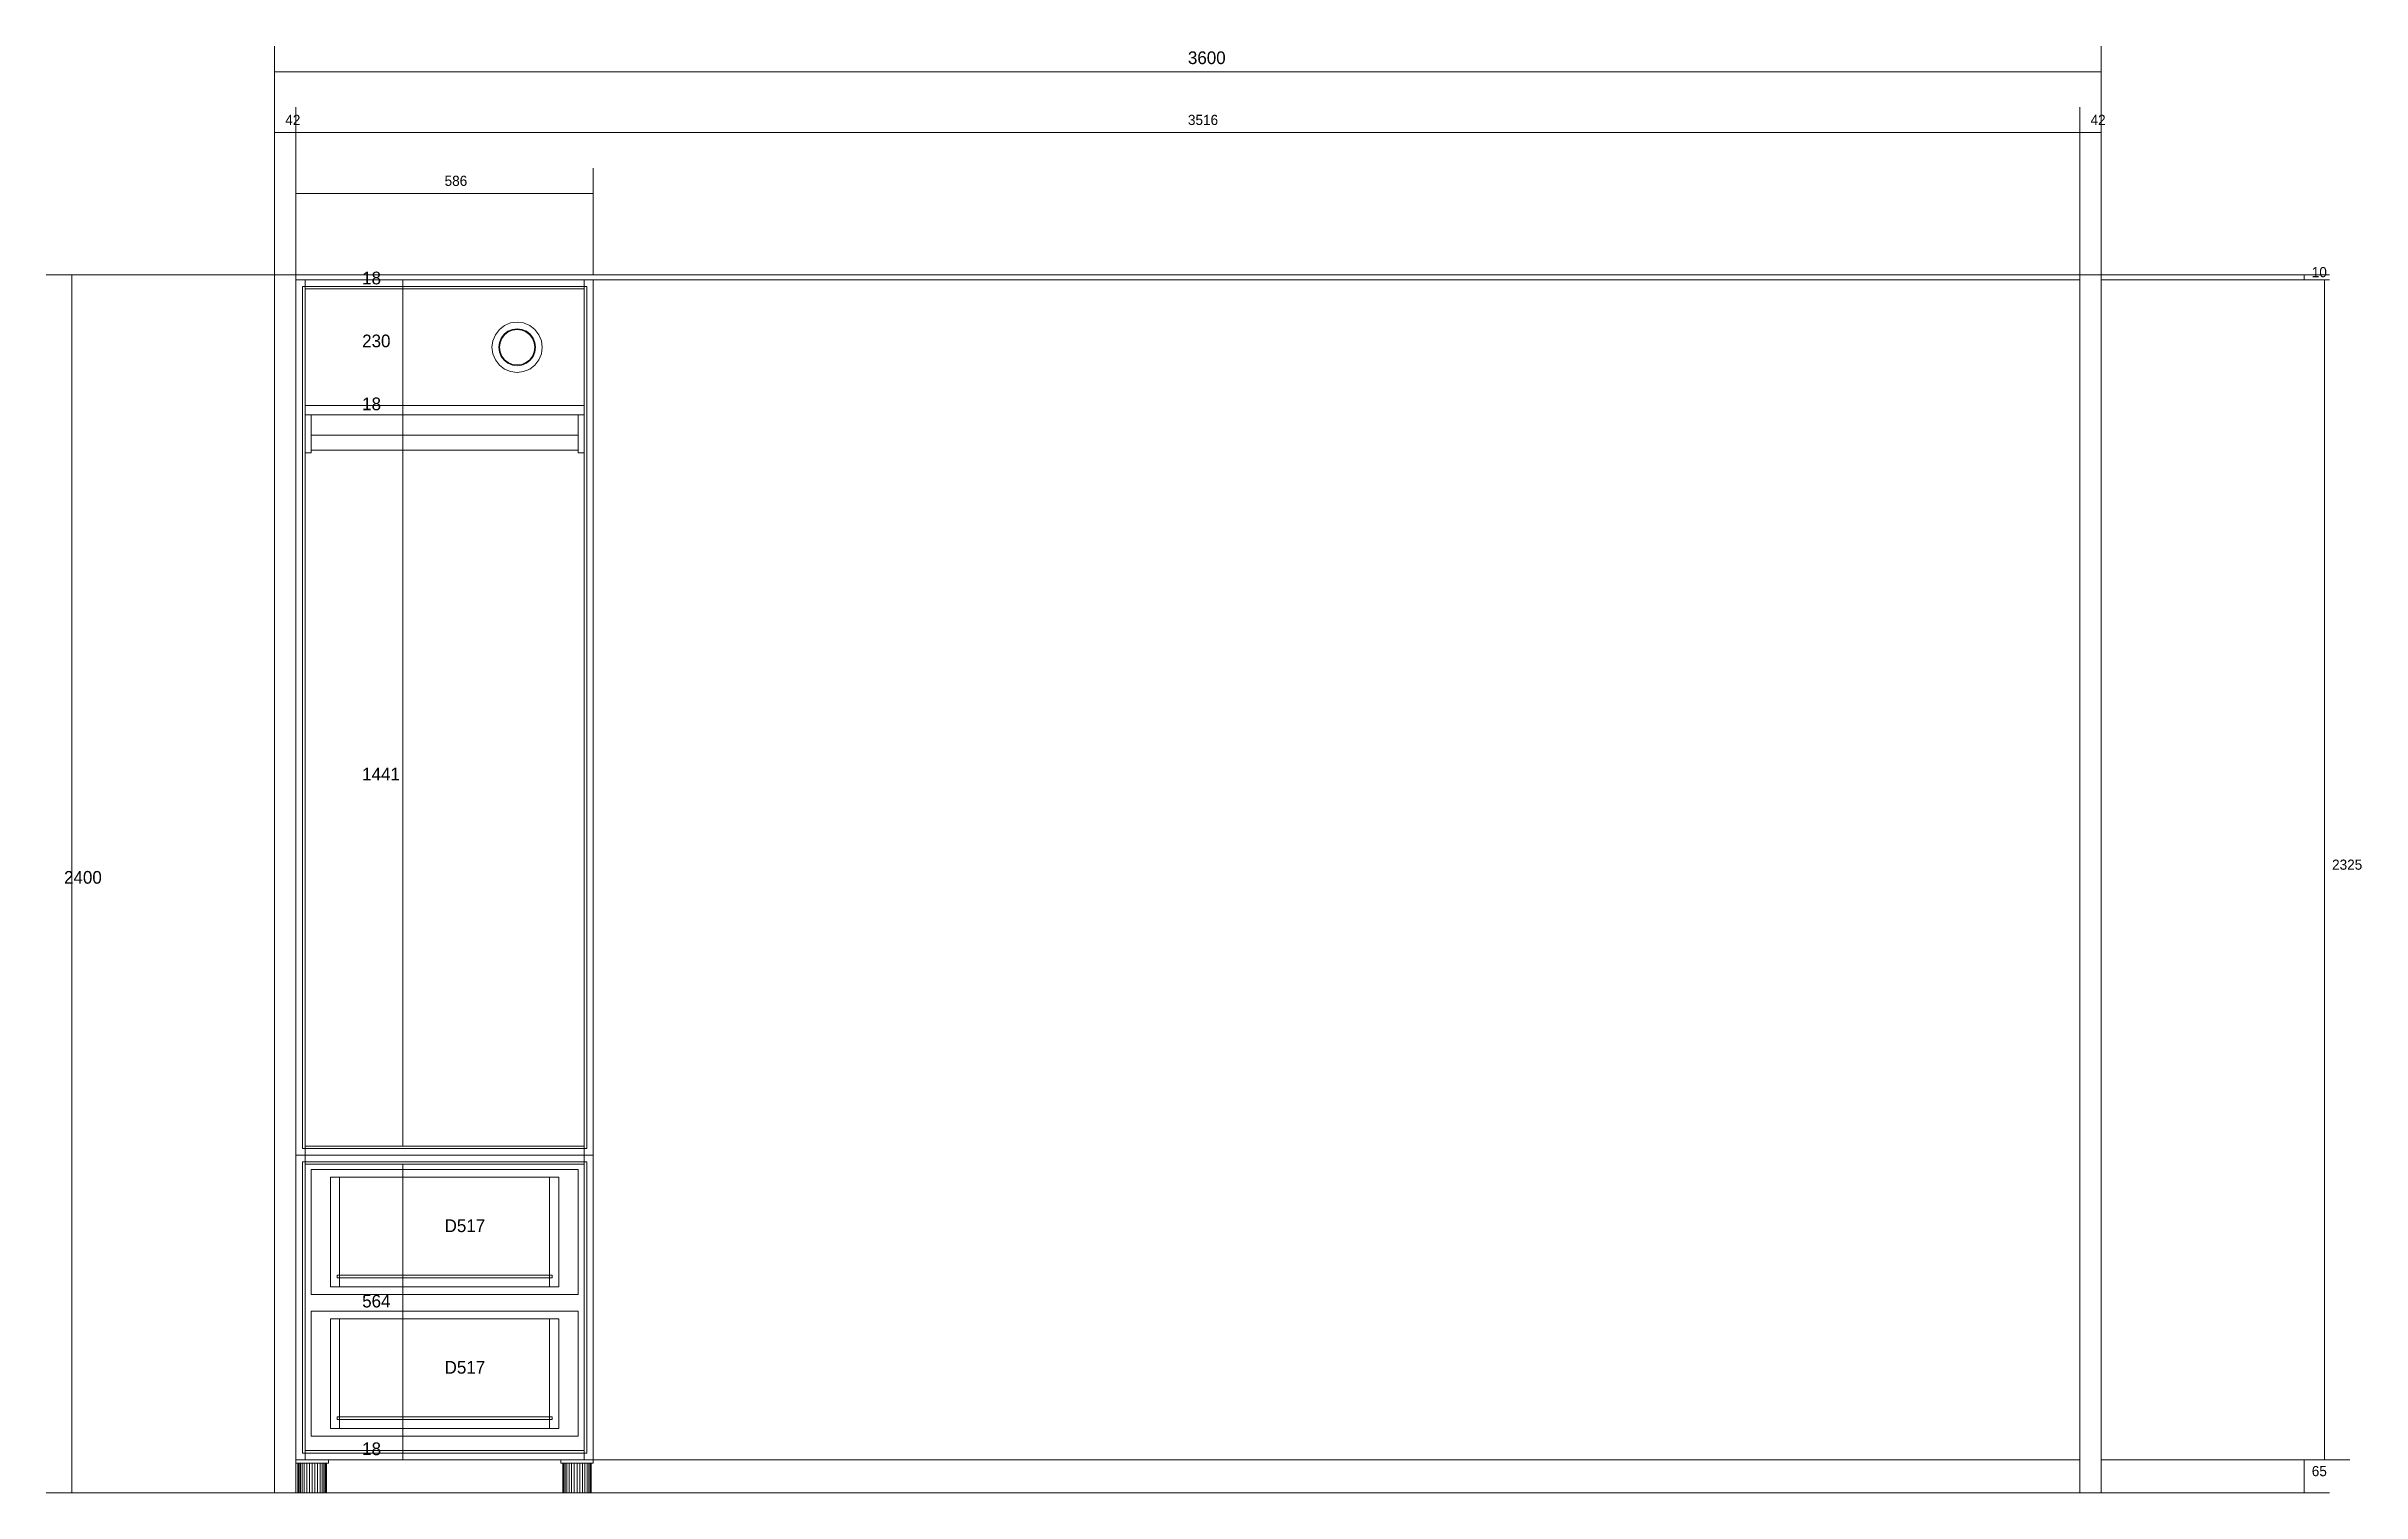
# Model space of a CAD drawing. Extents: x -450 to 4113, y 0 to 2850.
import ezdxf

# ---------------------------------------------------------------- set-up
doc = ezdxf.new("R2010")
doc.units = 0
for name, color, linetype, lineweight in [('ACCESSORIES', 8, 'Continuous', 0), ('BACK_PANEL', 254, 'Continuous', 0), ('CLOTHING_ROD', 7, 'Continuous', 0), ('DIMENSIONS', 7, 'Continuous', 0), ('FURNITURE_PANEL', 30, 'Continuous', 0), ('SPACE_FRAME', 3, 'Continuous', 0), ('VENTILATION', 6, 'Continuous', 0)]:
    doc.layers.add(name, color=color, linetype=linetype, lineweight=lineweight)

msp = doc.modelspace()

# ---------------------------------------------------------------- linework, layer by layer
at = {"layer": 'ACCESSORIES', "color": 8}
for p, q in [((42, 65), (42, 58)), ((106, 65), (42, 65)), ((42, 65), (106, 65)), ((42, 58), (42, 65)), ((42, 65), (42, 58)), ((106, 65), (42, 65)), ((42, 65), (106, 65)), ((42, 58), (42, 65)), ((42, 58), (106, 58)), ((106, 58), (42, 58)), ((42, 58), (106, 58)), ((106, 58), (42, 58)), ((46, 58), (46, 0)), ((46, 58), (46, 0)), ((46.5, 58), (46.5, 0)), ((46.5, 58), (46.5, 0)), ((48.1, 58), (46.5, 58)), ((46.5, 58), (48.1, 58)), ((46.5, 58), (46.5, 0)), ((46.5, 58), (46.5, 0)), ((48.1, 58), (46.5, 58)), ((46.5, 58), (48.1, 58)), ((48.1, 58), (48.1, 0)), ((48.1, 58), (48.1, 0)), ((50.7, 58), (48.1, 58)), ((48.1, 58), (50.7, 58)), ((48.1, 58), (48.1, 0)), ((48.1, 58), (48.1, 0)), ((50.7, 58), (48.1, 58)), ((48.1, 58), (50.7, 58)), ((50.7, 58), (50.7, 0)), ((50.7, 58), (50.7, 0)), ((54.2, 58), (50.7, 58)), ((50.7, 58), (54.2, 58)), ((50.7, 58), (50.7, 0)), ((50.7, 58), (50.7, 0)), ((54.2, 58), (50.7, 58)), ((50.7, 58), (54.2, 58)), ((54.2, 58), (54.2, 0)), ((54.2, 58), (54.2, 0)), ((58.4, 58), (54.2, 58)), ((54.2, 58), (58.4, 58)), ((54.2, 58), (54.2, 0)), ((54.2, 58), (54.2, 0)), ((58.4, 58), (54.2, 58)), ((54.2, 58), (58.4, 58)), ((58.4, 58), (58.4, 0)), ((58.4, 58), (58.4, 0)), ((63.3, 58), (58.4, 58)), ((58.4, 58), (63.3, 58)), ((58.4, 58), (58.4, 0)), ((58.4, 58), (58.4, 0)), ((63.3, 58), (58.4, 58)), ((58.4, 58), (63.3, 58)), ((63.3, 58), (63.3, 0)), ((63.3, 58), (63.3, 0)), ((68.5, 58), (63.3, 58)), ((63.3, 58), (68.5, 58)), ((63.3, 58), (63.3, 0)), ((63.3, 58), (63.3, 0)), ((68.5, 58), (63.3, 58)), ((63.3, 58), (68.5, 58)), ((68.5, 58), (68.5, 0)), ((68.5, 58), (68.5, 0)), ((74, 58), (68.5, 58)), ((68.5, 58), (74, 58)), ((68.5, 58), (68.5, 0)), ((68.5, 58), (68.5, 0)), ((74, 58), (68.5, 58)), ((68.5, 58), (74, 58)), ((74, 58), (74, 0)), ((74, 0), (74, 58)), ((74, 58), (79.5, 58)), ((79.5, 58), (74, 58)), ((74, 58), (74, 0)), ((74, 0), (74, 58)), ((74, 58), (79.5, 58)), ((79.5, 58), (74, 58)), ((79.5, 58), (79.5, 0)), ((79.5, 58), (79.5, 0)), ((79.5, 58), (84.7, 58)), ((84.7, 58), (79.5, 58)), ((79.5, 58), (79.5, 0)), ((79.5, 58), (79.5, 0)), ((79.5, 58), (84.7, 58)), ((84.7, 58), (79.5, 58)), ((84.7, 58), (84.7, 0)), ((84.7, 58), (84.7, 0)), ((84.7, 58), (89.6, 58)), ((89.6, 58), (84.7, 58)), ((84.7, 58), (84.7, 0)), ((84.7, 58), (84.7, 0)), ((84.7, 58), (89.6, 58)), ((89.6, 58), (84.7, 58)), ((89.6, 58), (89.6, 0)), ((89.6, 58), (89.6, 0)), ((89.6, 58), (93.8, 58)), ((93.8, 58), (89.6, 58)), ((89.6, 58), (89.6, 0)), ((89.6, 58), (89.6, 0)), ((89.6, 58), (93.8, 58)), ((93.8, 58), (89.6, 58)), ((93.8, 58), (93.8, 0)), ((93.8, 58), (93.8, 0)), ((93.8, 58), (97.3, 58)), ((97.3, 58), (93.8, 58)), ((93.8, 58), (93.8, 0)), ((93.8, 58), (93.8, 0)), ((93.8, 58), (97.3, 58)), ((97.3, 58), (93.8, 58)), ((97.3, 58), (97.3, 0)), ((97.3, 58), (97.3, 0)), ((97.3, 58), (99.9, 58)), ((99.9, 58), (97.3, 58)), ((97.3, 58), (97.3, 0)), ((97.3, 58), (97.3, 0)), ((97.3, 58), (99.9, 58)), ((99.9, 58), (97.3, 58)), ((99.9, 58), (99.9, 0)), ((99.9, 58), (99.9, 0)), ((99.9, 58), (101.5, 58)), ((101.5, 58), (99.9, 58)), ((99.9, 58), (99.9, 0)), ((99.9, 58), (99.9, 0)), ((99.9, 58), (101.5, 58)), ((101.5, 58), (99.9, 58)), ((101.5, 58), (101.5, 0)), ((101.5, 58), (101.5, 0)), ((101.5, 58), (101.5, 0)), ((101.5, 58), (101.5, 0)), ((102, 58), (102, 0)), ((102, 58), (102, 0)), ((106, 58), (106, 65)), ((106, 65), (106, 58)), ((106, 58), (106, 65)), ((106, 65), (106, 58)), ((564, 65), (564, 58)), ((628, 65), (564, 65)), ((564, 65), (628, 65)), ((564, 58), (564, 65)), ((564, 65), (564, 58)), ((628, 65), (564, 65)), ((564, 65), (628, 65)), ((564, 58), (564, 65)), ((564, 58), (628, 58)), ((628, 58), (564, 58)), ((564, 58), (628, 58)), ((628, 58), (564, 58)), ((568, 58), (568, 0)), ((568, 58), (568, 0)), ((568.5, 58), (568.5, 0)), ((568.5, 58), (568.5, 0)), ((570.1, 58), (568.5, 58)), ((568.5, 58), (570.1, 58)), ((568.5, 58), (568.5, 0)), ((568.5, 58), (568.5, 0)), ((570.1, 58), (568.5, 58)), ((568.5, 58), (570.1, 58)), ((570.1, 58), (570.1, 0)), ((570.1, 58), (570.1, 0)), ((572.7, 58), (570.1, 58)), ((570.1, 58), (572.7, 58)), ((570.1, 58), (570.1, 0)), ((570.1, 58), (570.1, 0)), ((572.7, 58), (570.1, 58)), ((570.1, 58), (572.7, 58)), ((572.7, 58), (572.7, 0)), ((572.7, 58), (572.7, 0)), ((576.2, 58), (572.7, 58)), ((572.7, 58), (576.2, 58)), ((572.7, 58), (572.7, 0)), ((572.7, 58), (572.7, 0)), ((576.2, 58), (572.7, 58)), ((572.7, 58), (576.2, 58)), ((576.2, 58), (576.2, 0)), ((576.2, 58), (576.2, 0)), ((580.4, 58), (576.2, 58)), ((576.2, 58), (580.4, 58)), ((576.2, 58), (576.2, 0)), ((576.2, 58), (576.2, 0)), ((580.4, 58), (576.2, 58)), ((576.2, 58), (580.4, 58)), ((580.4, 58), (580.4, 0)), ((580.4, 58), (580.4, 0)), ((585.3, 58), (580.4, 58)), ((580.4, 58), (585.3, 58)), ((580.4, 58), (580.4, 0)), ((580.4, 58), (580.4, 0)), ((585.3, 58), (580.4, 58)), ((580.4, 58), (585.3, 58)), ((585.3, 58), (585.3, 0)), ((585.3, 58), (585.3, 0)), ((590.5, 58), (585.3, 58)), ((585.3, 58), (590.5, 58)), ((585.3, 58), (585.3, 0)), ((585.3, 58), (585.3, 0)), ((590.5, 58), (585.3, 58)), ((585.3, 58), (590.5, 58)), ((590.5, 58), (590.5, 0)), ((590.5, 58), (590.5, 0)), ((596, 58), (590.5, 58)), ((590.5, 58), (596, 58)), ((590.5, 58), (590.5, 0)), ((590.5, 58), (590.5, 0)), ((596, 58), (590.5, 58)), ((590.5, 58), (596, 58)), ((596, 58), (596, 0)), ((596, 0), (596, 58)), ((596, 58), (601.5, 58)), ((601.5, 58), (596, 58)), ((596, 58), (596, 0)), ((596, 0), (596, 58)), ((596, 58), (601.5, 58)), ((601.5, 58), (596, 58)), ((601.5, 58), (601.5, 0)), ((601.5, 58), (601.5, 0)), ((601.5, 58), (606.7, 58)), ((606.7, 58), (601.5, 58)), ((601.5, 58), (601.5, 0)), ((601.5, 58), (601.5, 0)), ((601.5, 58), (606.7, 58)), ((606.7, 58), (601.5, 58)), ((606.7, 58), (606.7, 0)), ((606.7, 58), (606.7, 0)), ((606.7, 58), (611.6, 58)), ((611.6, 58), (606.7, 58)), ((606.7, 58), (606.7, 0)), ((606.7, 58), (606.7, 0)), ((606.7, 58), (611.6, 58)), ((611.6, 58), (606.7, 58)), ((611.6, 58), (611.6, 0)), ((611.6, 58), (611.6, 0)), ((611.6, 58), (615.8, 58)), ((615.8, 58), (611.6, 58)), ((611.6, 58), (611.6, 0)), ((611.6, 58), (611.6, 0)), ((611.6, 58), (615.8, 58)), ((615.8, 58), (611.6, 58)), ((615.8, 58), (615.8, 0)), ((615.8, 58), (615.8, 0)), ((615.8, 58), (619.3, 58)), ((619.3, 58), (615.8, 58)), ((615.8, 58), (615.8, 0)), ((615.8, 58), (615.8, 0)), ((615.8, 58), (619.3, 58)), ((619.3, 58), (615.8, 58)), ((619.3, 58), (619.3, 0)), ((619.3, 58), (619.3, 0)), ((619.3, 58), (621.9, 58)), ((621.9, 58), (619.3, 58)), ((619.3, 58), (619.3, 0)), ((619.3, 58), (619.3, 0)), ((619.3, 58), (621.9, 58)), ((621.9, 58), (619.3, 58)), ((621.9, 58), (621.9, 0)), ((621.9, 58), (621.9, 0)), ((621.9, 58), (623.5, 58)), ((623.5, 58), (621.9, 58)), ((621.9, 58), (621.9, 0)), ((621.9, 58), (621.9, 0)), ((621.9, 58), (623.5, 58)), ((623.5, 58), (621.9, 58)), ((623.5, 58), (623.5, 0)), ((623.5, 58), (623.5, 0)), ((623.5, 58), (623.5, 0)), ((623.5, 58), (623.5, 0)), ((624, 58), (624, 0)), ((624, 58), (624, 0)), ((628, 58), (628, 65)), ((628, 65), (628, 58)), ((628, 58), (628, 65)), ((628, 65), (628, 58)), ((46.5, 0), (48.1, 0)), ((48.1, 0), (46.5, 0)), ((46.5, 0), (48.1, 0)), ((48.1, 0), (46.5, 0)), ((48.1, 0), (50.7, 0)), ((50.7, 0), (48.1, 0)), ((48.1, 0), (50.7, 0)), ((50.7, 0), (48.1, 0)), ((50.7, 0), (54.2, 0)), ((54.2, 0), (50.7, 0)), ((50.7, 0), (54.2, 0)), ((54.2, 0), (50.7, 0)), ((54.2, 0), (58.4, 0)), ((58.4, 0), (54.2, 0)), ((54.2, 0), (58.4, 0)), ((58.4, 0), (54.2, 0)), ((58.4, 0), (63.3, 0)), ((63.3, 0), (58.4, 0)), ((58.4, 0), (63.3, 0)), ((63.3, 0), (58.4, 0)), ((63.3, 0), (68.5, 0)), ((68.5, 0), (63.3, 0)), ((63.3, 0), (68.5, 0)), ((68.5, 0), (63.3, 0)), ((68.5, 0), (74, 0)), ((74, 0), (68.5, 0)), ((68.5, 0), (74, 0)), ((74, 0), (68.5, 0)), ((79.5, 0), (74, 0)), ((74, 0), (79.5, 0)), ((79.5, 0), (74, 0)), ((74, 0), (79.5, 0)), ((84.7, 0), (79.5, 0)), ((79.5, 0), (84.7, 0)), ((84.7, 0), (79.5, 0)), ((79.5, 0), (84.7, 0)), ((89.6, 0), (84.7, 0)), ((84.7, 0), (89.6, 0)), ((89.6, 0), (84.7, 0)), ((84.7, 0), (89.6, 0)), ((93.8, 0), (89.6, 0)), ((89.6, 0), (93.8, 0)), ((93.8, 0), (89.6, 0)), ((89.6, 0), (93.8, 0)), ((97.3, 0), (93.8, 0)), ((93.8, 0), (97.3, 0)), ((97.3, 0), (93.8, 0)), ((93.8, 0), (97.3, 0)), ((99.9, 0), (97.3, 0)), ((97.3, 0), (99.9, 0)), ((99.9, 0), (97.3, 0)), ((97.3, 0), (99.9, 0)), ((101.5, 0), (99.9, 0)), ((99.9, 0), (101.5, 0)), ((101.5, 0), (99.9, 0)), ((99.9, 0), (101.5, 0)), ((568.5, 0), (570.1, 0)), ((570.1, 0), (568.5, 0)), ((568.5, 0), (570.1, 0)), ((570.1, 0), (568.5, 0)), ((570.1, 0), (572.7, 0)), ((572.7, 0), (570.1, 0)), ((570.1, 0), (572.7, 0)), ((572.7, 0), (570.1, 0)), ((572.7, 0), (576.2, 0)), ((576.2, 0), (572.7, 0)), ((572.7, 0), (576.2, 0)), ((576.2, 0), (572.7, 0)), ((576.2, 0), (580.4, 0)), ((580.4, 0), (576.2, 0)), ((576.2, 0), (580.4, 0)), ((580.4, 0), (576.2, 0)), ((580.4, 0), (585.3, 0)), ((585.3, 0), (580.4, 0)), ((580.4, 0), (585.3, 0)), ((585.3, 0), (580.4, 0)), ((585.3, 0), (590.5, 0)), ((590.5, 0), (585.3, 0)), ((585.3, 0), (590.5, 0)), ((590.5, 0), (585.3, 0)), ((590.5, 0), (596, 0)), ((596, 0), (590.5, 0)), ((590.5, 0), (596, 0)), ((596, 0), (590.5, 0)), ((601.5, 0), (596, 0)), ((596, 0), (601.5, 0)), ((601.5, 0), (596, 0)), ((596, 0), (601.5, 0)), ((606.7, 0), (601.5, 0)), ((601.5, 0), (606.7, 0)), ((606.7, 0), (601.5, 0)), ((601.5, 0), (606.7, 0)), ((611.6, 0), (606.7, 0)), ((606.7, 0), (611.6, 0)), ((611.6, 0), (606.7, 0)), ((606.7, 0), (611.6, 0)), ((615.8, 0), (611.6, 0)), ((611.6, 0), (615.8, 0)), ((615.8, 0), (611.6, 0)), ((611.6, 0), (615.8, 0)), ((619.3, 0), (615.8, 0)), ((615.8, 0), (619.3, 0)), ((619.3, 0), (615.8, 0)), ((615.8, 0), (619.3, 0)), ((621.9, 0), (619.3, 0)), ((619.3, 0), (621.9, 0)), ((621.9, 0), (619.3, 0)), ((619.3, 0), (621.9, 0)), ((623.5, 0), (621.9, 0)), ((621.9, 0), (623.5, 0)), ((623.5, 0), (621.9, 0)), ((621.9, 0), (623.5, 0))]:
    msp.add_line(p, q, dxfattribs=at)
at = {"layer": 'BACK_PANEL', "color": 30}
for p, q in [((55, 2377), (55, 678)), ((615, 2377), (55, 2377)), ((55, 2377), (615, 2377)), ((55, 678), (55, 2377)), ((615, 678), (615, 2377)), ((615, 2377), (615, 678)), ((55, 678), (615, 678)), ((615, 678), (55, 678)), ((55, 651.9), (55, 78)), ((615, 651.9), (55, 651.9)), ((55, 651.9), (615, 651.9)), ((55, 78), (55, 651.9)), ((615, 78), (615, 651.9)), ((615, 651.9), (615, 78)), ((55, 78), (615, 78)), ((615, 78), (55, 78))]:
    msp.add_line(p, q, dxfattribs=at)
at = {"layer": 'BACK_PANEL', "color": 252}
for p, q in [((55, 2377), (55, 678)), ((615, 2377), (55, 2377)), ((55, 2377), (615, 2377)), ((55, 678), (55, 2377)), ((615, 678), (615, 2377)), ((615, 2377), (615, 678)), ((55, 678), (615, 678)), ((615, 678), (55, 678)), ((55, 651.9), (55, 78)), ((615, 651.9), (55, 651.9)), ((55, 651.9), (615, 651.9)), ((55, 78), (55, 651.9)), ((615, 78), (615, 651.9)), ((615, 651.9), (615, 78)), ((55, 78), (615, 78)), ((615, 78), (55, 78))]:
    msp.add_line(p, q, dxfattribs=at)
at = {"layer": 'CLOTHING_ROD', "color": 7}
for p, q in [((60, 2124), (60, 2049)), ((72, 2124), (60, 2124)), ((60, 2124), (72, 2124)), ((60, 2049), (60, 2124)), ((60, 2124), (60, 2049)), ((72, 2124), (60, 2124)), ((60, 2124), (72, 2124)), ((60, 2049), (60, 2124)), ((72, 2049), (72, 2124)), ((72, 2124), (72, 2049)), ((72, 2049), (72, 2124)), ((72, 2124), (72, 2049)), ((598, 2124), (598, 2049)), ((610, 2124), (598, 2124)), ((598, 2124), (610, 2124)), ((598, 2049), (598, 2124)), ((598, 2124), (598, 2049)), ((610, 2124), (598, 2124)), ((598, 2124), (610, 2124)), ((598, 2049), (598, 2124)), ((610, 2049), (610, 2124)), ((610, 2124), (610, 2049)), ((610, 2049), (610, 2124)), ((610, 2124), (610, 2049)), ((72, 2084), (72, 2054)), ((598, 2084), (72, 2084)), ((72, 2084), (598, 2084)), ((72, 2054), (72, 2084)), ((72, 2084), (72, 2054)), ((598, 2084), (72, 2084)), ((72, 2084), (598, 2084)), ((72, 2054), (72, 2084)), ((72, 2054), (598, 2054)), ((598, 2054), (72, 2054)), ((72, 2054), (598, 2054)), ((598, 2054), (72, 2054)), ((598, 2054), (598, 2084)), ((598, 2084), (598, 2054)), ((598, 2054), (598, 2084)), ((598, 2084), (598, 2054)), ((60, 2049), (72, 2049)), ((72, 2049), (60, 2049)), ((60, 2049), (72, 2049)), ((72, 2049), (60, 2049)), ((598, 2049), (610, 2049)), ((610, 2049), (598, 2049)), ((598, 2049), (610, 2049)), ((610, 2049), (598, 2049))]:
    msp.add_line(p, q, dxfattribs=at)
at = {"layer": 'DIMENSIONS', "color": 7}
for p, q in [((0, 2400), (0, 2850)), ((3600, 2400), (3600, 2850)), ((0, 2800), (3600, 2800)), ((0, 2400), (0, 2730)), ((42, 2400), (42, 2730)), ((3558, 2400), (3558, 2730)), ((3600, 2400), (3600, 2730)), ((0, 2680), (42, 2680)), ((42, 2680), (3558, 2680)), ((3558, 2680), (3600, 2680)), ((42, 2400), (42, 2610)), ((628, 2400), (628, 2610)), ((42, 2560), (628, 2560)), ((0, 2400), (-450, 2400)), ((-400, 0), (-400, 2400)), ((3600, 2400), (4050, 2400)), ((3600, 2390), (4050, 2390)), ((4000, 2390), (4000, 2400)), ((4040, 65), (4040, 2390)), ((252.5, 2372), (252.5, 2142)), ((252.5, 2142), (252.5, 2124)), ((252.5, 2124), (252.5, 683)), ((252.5, 647), (252.5, 83)), ((252.5, 65), (252.5, 83)), ((3600, 65), (4090, 65)), ((4000, 0), (4000, 65)), ((0, 0), (-450, 0)), ((3600, 0), (4050, 0))]:
    msp.add_line(p, q, dxfattribs=at)
at = {"layer": 'FURNITURE_PANEL', "color": 7}
for p, q in [((42, 2390), (42, 665)), ((60, 2390), (42, 2390)), ((42, 2390), (60, 2390)), ((42, 665), (42, 2390)), ((60, 665), (60, 2390)), ((60, 2390), (60, 665)), ((60, 2390), (60, 2372)), ((610, 2390), (60, 2390)), ((60, 2390), (610, 2390)), ((60, 2372), (60, 2390)), ((252.5, 2390), (252.5, 2372)), ((610, 2390), (610, 665)), ((628, 2390), (610, 2390)), ((610, 2390), (628, 2390)), ((610, 665), (610, 2390)), ((610, 2372), (610, 2390)), ((610, 2390), (610, 2372)), ((628, 665), (628, 2390)), ((628, 2390), (628, 665)), ((60, 2372), (610, 2372)), ((610, 2372), (60, 2372)), ((60, 2142), (60, 2124)), ((610, 2142), (60, 2142)), ((60, 2142), (610, 2142)), ((60, 2124), (60, 2142)), ((60, 2124), (610, 2124)), ((610, 2124), (60, 2124)), ((610, 2124), (610, 2142)), ((610, 2142), (610, 2124)), ((42, 665), (42, 65)), ((60, 665), (42, 665)), ((42, 665), (60, 665)), ((42, 65), (42, 665)), ((42, 665), (60, 665)), ((60, 665), (42, 665)), ((60, 683.1), (60, 665)), ((610, 683.1), (60, 683.1)), ((60, 683.1), (610, 683.1)), ((60, 665), (60, 683.1)), ((60, 65), (60, 665)), ((60, 665), (60, 65)), ((60, 665), (610, 665)), ((610, 665), (60, 665)), ((60, 664.9), (60, 647)), ((610, 664.9), (60, 664.9)), ((60, 664.9), (610, 664.9)), ((60, 647), (60, 664.9)), ((60, 647), (610, 647)), ((610, 647), (60, 647)), ((610, 665), (610, 683.1)), ((610, 683.1), (610, 665)), ((610, 665), (610, 65)), ((628, 665), (610, 665)), ((610, 665), (628, 665)), ((610, 65), (610, 665)), ((610, 665), (628, 665)), ((628, 665), (610, 665)), ((610, 647), (610, 664.9)), ((610, 664.9), (610, 647)), ((628, 65), (628, 665)), ((628, 665), (628, 65)), ((72, 636.5), (72, 390.5)), ((598, 636.5), (72, 636.5)), ((72, 636.5), (598, 636.5)), ((72, 390.5), (72, 636.5)), ((110, 621.5), (110, 405.5)), ((560, 621.5), (110, 621.5)), ((110, 621.5), (560, 621.5)), ((110, 405.5), (110, 621.5)), ((110, 621.5), (110, 405.5)), ((560, 621.5), (110, 621.5)), ((110, 621.5), (560, 621.5)), ((110, 405.5), (110, 621.5)), ((110, 621.5), (110, 405.5)), ((128, 621.5), (110, 621.5)), ((110, 621.5), (128, 621.5)), ((110, 405.5), (110, 621.5)), ((128, 405.5), (128, 621.5)), ((128, 621.5), (128, 405.5)), ((542, 621.5), (542, 405.5)), ((560, 621.5), (542, 621.5)), ((542, 621.5), (560, 621.5)), ((542, 405.5), (542, 621.5)), ((560, 405.5), (560, 621.5)), ((560, 621.5), (560, 405.5)), ((560, 405.5), (560, 621.5)), ((560, 621.5), (560, 405.5)), ((560, 405.5), (560, 621.5)), ((560, 621.5), (560, 405.5)), ((598, 390.5), (598, 636.5)), ((598, 636.5), (598, 390.5)), ((123, 428.5), (123, 423.5)), ((547, 428.5), (123, 428.5)), ((123, 428.5), (547, 428.5)), ((123, 423.5), (123, 428.5)), ((123, 423.5), (547, 423.5)), ((547, 423.5), (123, 423.5)), ((547, 423.5), (547, 428.5)), ((547, 428.5), (547, 423.5)), ((72, 390.5), (598, 390.5)), ((598, 390.5), (72, 390.5)), ((110, 405.5), (560, 405.5)), ((560, 405.5), (110, 405.5)), ((110, 405.5), (560, 405.5)), ((560, 405.5), (110, 405.5)), ((110, 405.5), (128, 405.5)), ((128, 405.5), (110, 405.5)), ((542, 405.5), (560, 405.5)), ((560, 405.5), (542, 405.5)), ((72, 357.5), (72, 111.5)), ((598, 357.5), (72, 357.5)), ((72, 357.5), (598, 357.5)), ((72, 111.5), (72, 357.5)), ((110, 342.5), (110, 126.5)), ((560, 342.5), (110, 342.5)), ((110, 342.5), (560, 342.5)), ((110, 126.5), (110, 342.5)), ((110, 342.5), (110, 126.5)), ((560, 342.5), (110, 342.5)), ((110, 342.5), (560, 342.5)), ((110, 126.5), (110, 342.5)), ((110, 342.5), (110, 126.5)), ((128, 342.5), (110, 342.5)), ((110, 342.5), (128, 342.5)), ((110, 126.5), (110, 342.5)), ((128, 126.5), (128, 342.5)), ((128, 342.5), (128, 126.5)), ((542, 342.5), (542, 126.5)), ((560, 342.5), (542, 342.5)), ((542, 342.5), (560, 342.5)), ((542, 126.5), (542, 342.5)), ((560, 126.5), (560, 342.5)), ((560, 342.5), (560, 126.5)), ((560, 126.5), (560, 342.5)), ((560, 342.5), (560, 126.5)), ((560, 126.5), (560, 342.5)), ((560, 342.5), (560, 126.5)), ((598, 111.5), (598, 357.5)), ((598, 357.5), (598, 111.5)), ((123, 149.5), (123, 144.5)), ((547, 149.5), (123, 149.5)), ((123, 149.5), (547, 149.5)), ((123, 144.5), (123, 149.5)), ((123, 144.5), (547, 144.5)), ((547, 144.5), (123, 144.5)), ((547, 144.5), (547, 149.5)), ((547, 149.5), (547, 144.5)), ((72, 111.5), (598, 111.5)), ((598, 111.5), (72, 111.5)), ((110, 126.5), (560, 126.5)), ((560, 126.5), (110, 126.5)), ((110, 126.5), (560, 126.5)), ((560, 126.5), (110, 126.5)), ((110, 126.5), (128, 126.5)), ((128, 126.5), (110, 126.5)), ((542, 126.5), (560, 126.5)), ((560, 126.5), (542, 126.5)), ((42, 65), (60, 65)), ((60, 65), (42, 65)), ((60, 83), (60, 65)), ((610, 83), (60, 83)), ((60, 83), (610, 83)), ((60, 65), (60, 83)), ((60, 65), (610, 65)), ((610, 65), (60, 65)), ((252.5, 65), (252.5, 83)), ((610, 65), (610, 83)), ((610, 83), (610, 65)), ((610, 65), (628, 65)), ((628, 65), (610, 65))]:
    msp.add_line(p, q, dxfattribs=at)
at = {"layer": 'FURNITURE_PANEL', "color": 30}
for p, q in [((42, 2390), (42, 665)), ((60, 2390), (42, 2390)), ((42, 2390), (60, 2390)), ((42, 665), (42, 2390)), ((60, 665), (60, 2390)), ((60, 2390), (60, 665)), ((60, 2390), (60, 2372)), ((610, 2390), (60, 2390)), ((60, 2390), (610, 2390)), ((60, 2372), (60, 2390)), ((610, 2390), (610, 665)), ((628, 2390), (610, 2390)), ((610, 2390), (628, 2390)), ((610, 665), (610, 2390)), ((610, 2372), (610, 2390)), ((610, 2390), (610, 2372)), ((628, 665), (628, 2390)), ((628, 2390), (628, 665)), ((60, 2372), (610, 2372)), ((610, 2372), (60, 2372)), ((60, 2142), (60, 2124)), ((610, 2142), (60, 2142)), ((60, 2142), (610, 2142)), ((60, 2124), (60, 2142)), ((60, 2124), (610, 2124)), ((610, 2124), (60, 2124)), ((610, 2124), (610, 2142)), ((610, 2142), (610, 2124)), ((42, 665), (42, 65)), ((60, 665), (42, 665)), ((42, 665), (60, 665)), ((42, 65), (42, 665)), ((42, 665), (60, 665)), ((60, 665), (42, 665)), ((60, 683.1), (60, 665)), ((610, 683.1), (60, 683.1)), ((60, 683.1), (610, 683.1)), ((60, 665), (60, 683.1)), ((60, 65), (60, 665)), ((60, 665), (60, 65)), ((60, 665), (610, 665)), ((610, 665), (60, 665)), ((60, 664.9), (60, 647)), ((610, 664.9), (60, 664.9)), ((60, 664.9), (610, 664.9)), ((60, 647), (60, 664.9)), ((60, 647), (610, 647)), ((610, 647), (60, 647)), ((610, 665), (610, 683.1)), ((610, 683.1), (610, 665)), ((610, 665), (610, 65)), ((628, 665), (610, 665)), ((610, 665), (628, 665)), ((610, 65), (610, 665)), ((610, 665), (628, 665)), ((628, 665), (610, 665)), ((610, 647), (610, 664.9)), ((610, 664.9), (610, 647)), ((628, 65), (628, 665)), ((628, 665), (628, 65)), ((72, 636.5), (72, 390.5)), ((598, 636.5), (72, 636.5)), ((72, 636.5), (598, 636.5)), ((72, 390.5), (72, 636.5)), ((110, 621.5), (110, 405.5)), ((560, 621.5), (110, 621.5)), ((110, 621.5), (560, 621.5)), ((110, 405.5), (110, 621.5)), ((110, 621.5), (110, 405.5)), ((560, 621.5), (110, 621.5)), ((110, 621.5), (560, 621.5)), ((110, 405.5), (110, 621.5)), ((110, 621.5), (110, 405.5)), ((128, 621.5), (110, 621.5)), ((110, 621.5), (128, 621.5)), ((110, 405.5), (110, 621.5)), ((128, 405.5), (128, 621.5)), ((128, 621.5), (128, 405.5)), ((542, 621.5), (542, 405.5)), ((560, 621.5), (542, 621.5)), ((542, 621.5), (560, 621.5)), ((542, 405.5), (542, 621.5)), ((560, 405.5), (560, 621.5)), ((560, 621.5), (560, 405.5)), ((560, 405.5), (560, 621.5)), ((560, 621.5), (560, 405.5)), ((560, 405.5), (560, 621.5)), ((560, 621.5), (560, 405.5)), ((598, 390.5), (598, 636.5)), ((598, 636.5), (598, 390.5)), ((123, 428.5), (123, 423.5)), ((547, 428.5), (123, 428.5)), ((123, 428.5), (547, 428.5)), ((123, 423.5), (123, 428.5)), ((123, 423.5), (547, 423.5)), ((547, 423.5), (123, 423.5)), ((547, 423.5), (547, 428.5)), ((547, 428.5), (547, 423.5)), ((72, 390.5), (598, 390.5)), ((598, 390.5), (72, 390.5)), ((110, 405.5), (560, 405.5)), ((560, 405.5), (110, 405.5)), ((110, 405.5), (560, 405.5)), ((560, 405.5), (110, 405.5)), ((110, 405.5), (128, 405.5)), ((128, 405.5), (110, 405.5)), ((542, 405.5), (560, 405.5)), ((560, 405.5), (542, 405.5)), ((72, 357.5), (72, 111.5)), ((598, 357.5), (72, 357.5)), ((72, 357.5), (598, 357.5)), ((72, 111.5), (72, 357.5)), ((110, 342.5), (110, 126.5)), ((560, 342.5), (110, 342.5)), ((110, 342.5), (560, 342.5)), ((110, 126.5), (110, 342.5)), ((110, 342.5), (110, 126.5)), ((560, 342.5), (110, 342.5)), ((110, 342.5), (560, 342.5)), ((110, 126.5), (110, 342.5)), ((110, 342.5), (110, 126.5)), ((128, 342.5), (110, 342.5)), ((110, 342.5), (128, 342.5)), ((110, 126.5), (110, 342.5)), ((128, 126.5), (128, 342.5)), ((128, 342.5), (128, 126.5)), ((542, 342.5), (542, 126.5)), ((560, 342.5), (542, 342.5)), ((542, 342.5), (560, 342.5)), ((542, 126.5), (542, 342.5)), ((560, 126.5), (560, 342.5)), ((560, 342.5), (560, 126.5)), ((560, 126.5), (560, 342.5)), ((560, 342.5), (560, 126.5)), ((560, 126.5), (560, 342.5)), ((560, 342.5), (560, 126.5)), ((598, 111.5), (598, 357.5)), ((598, 357.5), (598, 111.5)), ((123, 149.5), (123, 144.5)), ((547, 149.5), (123, 149.5)), ((123, 149.5), (547, 149.5)), ((123, 144.5), (123, 149.5)), ((123, 144.5), (547, 144.5)), ((547, 144.5), (123, 144.5)), ((547, 144.5), (547, 149.5)), ((547, 149.5), (547, 144.5)), ((72, 111.5), (598, 111.5)), ((598, 111.5), (72, 111.5)), ((110, 126.5), (560, 126.5)), ((560, 126.5), (110, 126.5)), ((110, 126.5), (560, 126.5)), ((560, 126.5), (110, 126.5)), ((110, 126.5), (128, 126.5)), ((128, 126.5), (110, 126.5)), ((542, 126.5), (560, 126.5)), ((560, 126.5), (542, 126.5)), ((42, 65), (60, 65)), ((60, 65), (42, 65)), ((60, 83), (60, 65)), ((610, 83), (60, 83)), ((60, 83), (610, 83)), ((60, 65), (60, 83)), ((60, 65), (610, 65)), ((610, 65), (60, 65)), ((610, 65), (610, 83)), ((610, 83), (610, 65)), ((610, 65), (628, 65)), ((628, 65), (610, 65))]:
    msp.add_line(p, q, dxfattribs=at)
at = {"layer": 'SPACE_FRAME', "color": 3}
for p, q in [((42, 2400), (0, 2400)), ((0, 2400), (0, 0)), ((42, 0), (42, 2400)), ((3558, 2400), (42, 2400)), ((42, 2400), (42, 2390)), ((42, 2390), (3558, 2390)), ((3600, 2400), (3558, 2400)), ((3558, 2400), (3558, 0)), ((3558, 2390), (3558, 2400)), ((3600, 0), (3600, 2400)), ((3558, 65), (42, 65)), ((42, 65), (42, 0)), ((3558, 0), (3558, 65)), ((0, 0), (42, 0)), ((42, 0), (3558, 0)), ((3558, 0), (3600, 0))]:
    msp.add_line(p, q, dxfattribs=at)
at = {"layer": 'VENTILATION', "color": 6}
for p, q in [((435, 2281.8), (430, 2269.8)), ((442.9, 2292.1), (435, 2281.8)), ((453.2, 2300), (442.9, 2292.1)), ((446.6, 2275.1), (452.4, 2282.6)), ((452.4, 2282.6), (459.9, 2288.4)), ((465.2, 2305), (453.2, 2300)), ((453.3, 2281.7), (460.6, 2287.2)), ((459.9, 2288.4), (468.6, 2292)), ((460.6, 2287.2), (469, 2290.7)), ((478, 2306.6), (465.2, 2305)), ((468.6, 2292), (478, 2293.3)), ((469, 2290.7), (478, 2291.9)), ((490.8, 2305), (478, 2306.6)), ((478, 2293.3), (487.4, 2292)), ((478, 2291.9), (487, 2290.7)), ((487, 2290.7), (495.4, 2287.2)), ((487.4, 2292), (496.1, 2288.4)), ((502.8, 2300), (490.8, 2305)), ((495.4, 2287.2), (502.7, 2281.7)), ((496.1, 2288.4), (503.6, 2282.6)), ((513.1, 2292.1), (502.8, 2300)), ((503.6, 2282.6), (509.4, 2275.1)), ((521, 2281.8), (513.1, 2292.1)), ((526, 2269.8), (521, 2281.8)), ((430, 2269.8), (428.4, 2257)), ((428.4, 2257), (430, 2244.2)), ((430, 2244.2), (435, 2232.2)), ((441.7, 2257), (443, 2266.4)), ((443, 2247.6), (441.7, 2257)), ((443, 2266.4), (446.6, 2275.1)), ((446.6, 2238.9), (443, 2247.6)), ((443.1, 2257), (444.3, 2266)), ((444.3, 2248), (443.1, 2257)), ((444.3, 2266), (447.8, 2274.4)), ((447.8, 2239.6), (444.3, 2248)), ((452.4, 2231.4), (446.6, 2238.9)), ((447.8, 2274.4), (453.3, 2281.7)), ((453.3, 2232.3), (447.8, 2239.6)), ((502.7, 2281.7), (508.2, 2274.4)), ((508.2, 2239.6), (502.7, 2232.3)), ((509.4, 2238.9), (503.6, 2231.4)), ((508.2, 2274.4), (511.7, 2266)), ((511.7, 2248), (508.2, 2239.6)), ((509.4, 2275.1), (513, 2266.4)), ((513, 2247.6), (509.4, 2238.9)), ((511.7, 2266), (512.9, 2257)), ((512.9, 2257), (511.7, 2248)), ((513, 2266.4), (514.3, 2257)), ((514.3, 2257), (513, 2247.6)), ((521, 2232.2), (526, 2244.2)), ((527.6, 2257), (526, 2269.8)), ((526, 2244.2), (527.6, 2257)), ((435, 2232.2), (442.9, 2221.9)), ((442.9, 2221.9), (453.2, 2214)), ((459.9, 2225.6), (452.4, 2231.4)), ((453.2, 2214), (465.2, 2209)), ((460.6, 2226.8), (453.3, 2232.3)), ((468.6, 2222), (459.9, 2225.6)), ((469, 2223.3), (460.6, 2226.8)), ((465.2, 2209), (478, 2207.4)), ((478, 2220.7), (468.6, 2222)), ((478, 2222.1), (469, 2223.3)), ((487, 2223.3), (478, 2222.1)), ((487.4, 2222), (478, 2220.7)), ((478, 2207.4), (490.8, 2209)), ((495.4, 2226.8), (487, 2223.3)), ((496.1, 2225.6), (487.4, 2222)), ((490.8, 2209), (502.8, 2214)), ((502.7, 2232.3), (495.4, 2226.8)), ((503.6, 2231.4), (496.1, 2225.6)), ((502.8, 2214), (513.1, 2221.9)), ((513.1, 2221.9), (521, 2232.2))]:
    msp.add_line(p, q, dxfattribs=at)

# ---------------------------------------------------------------- texts
at = {"layer": 'DIMENSIONS', "color": 7}
for s, height, p in [('3600', 25, (1800, 2815)), ('42', 20, (21, 2695)), ('3516', 20, (1800, 2695)), ('42', 20, (3579, 2695)), ('586', 20, (335, 2575)), ('18', 25, (172.5, 2381)), ('10', 20, (4015, 2395)), ('230', 25, (172.5, 2257)), ('18', 25, (172.5, 2133)), ('1441', 25, (172.5, 1403.5)), ('2325', 20, (4055, 1227.5)), ('2400', 25, (-415, 1200)), ('D517', 25, (335, 513.5)), ('564', 25, (172.5, 365)), ('D517', 25, (335, 234.5)), ('18', 25, (172.5, 74)), ('18', 25, (172.5, 74)), ('65', 20, (4015, 32.5))]:
    msp.add_text(s, height=height, dxfattribs=at).set_placement(p)

doc.saveas('drawing.dxf')
